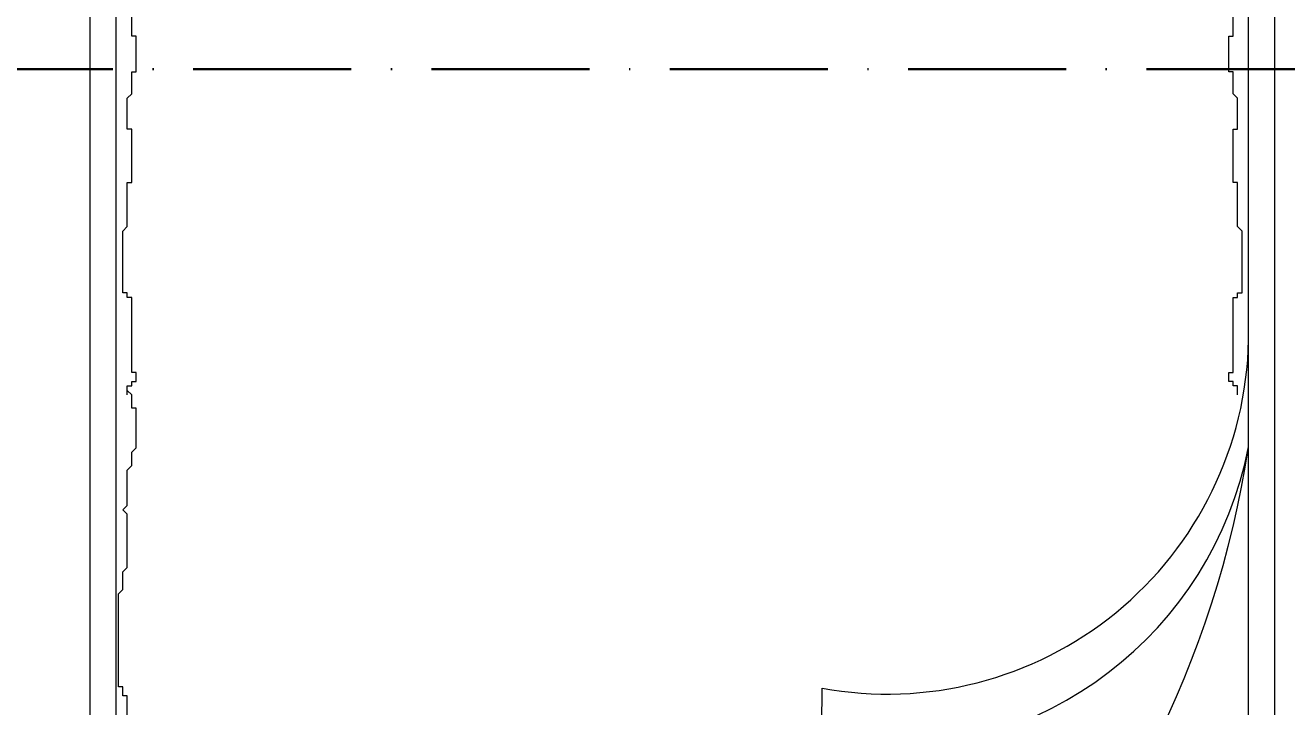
# Model space of a CAD drawing. Extents: x 775040 to 808375, y 4159409 to 4163651.
# Drawn here: x 784403.3 to 784499.1, y 4161875.2 to 4161926.9 of the extents above; entities that cross this region are included whole.
import ezdxf

# ---------------------------------------------------------------- set-up
doc = ezdxf.new("R2010")
doc.units = 0
doc.header["$MEASUREMENT"] = 0
doc.header["$PDMODE"] = 3
doc.linetypes.add('ACAD_ISO10W100', pattern=[18, 12, -3, 0, -3])
doc.linetypes.add('DUZ', pattern=[500, 500])
doc.layers.get('0').update_dxf_attribs({"linetype": 'DUZ'})
for name, color, linetype, lineweight in [('Z_dış ölçü', 115, 'Continuous', 25), ('Z_kesit çizgisi', 6, 'ACAD_ISO10W100', 30), ('Z_tefriş', 73, 'Continuous', 5)]:
    doc.layers.add(name, color=color, linetype=linetype, lineweight=lineweight)
doc.styles.add('OLCUIC', font='ROMANS.SHX', dxfattribs={"width": 0.5})
doc.dimstyles.new('ölçü 50', dxfattribs={"dimtxt": 12.5, "dimasz": 7, "dimexe": 5.3, "dimexo": 5, "dimgap": 2.5, "dimtad": 1, "dimdec": 0, "dimzin": 9, "dimdsep": 46, "dimtxsty": 'OLCUIC', "dimblk1": 'ARCHTICK', "dimblk2": 'ARCHTICK', "dimsah": 1, "dimcen": 0, "dimdle": 5.5, "dimadec": 0, "dimazin": 0, "dimtfac": 1, "dimtdec": 0, "dimtix": 1, "dimtofl": 0, "dimtmove": 1, "dimatfit": 3, "dimldrblk": 'ARCHTICK', "dimfxl": 0, "dimtolj": 1, "dimtzin": 0, "dimarcsym": 0})

# ---------------------------------------------------------------- blocks, each defined once
blk = doc.blocks.new('YATAK 2')
at = {"layer": 'Z_tefriş'}
for p, q in [((-8643.915, 17107.345), (-8643.915, 16917.345)), ((-8553.915, 16917.345), (-8553.915, 17107.345)), ((-8641.915, 17095.345), (-8641.915, 16929.345)), ((-8555.915, 17095.345), (-8555.915, 16929.345)), ((-8556.753, 17061.784), (-8556.753, 17060.104)), ((-8556.753, 17060.104), (-8556.416, 17060.104)), ((-8556.416, 17060.104), (-8556.416, 17059.432)), ((-8556.416, 17059.432), (-8556.08, 17059.432)), ((-8556.08, 17059.432), (-8556.08, 17052.375)), ((-8556.08, 17052.375), (-8556.416, 17052.039)), ((-8556.416, 17052.039), (-8556.416, 17050.694)), ((-8556.416, 17050.694), (-8556.753, 17050.358)), ((-8556.753, 17050.358), (-8556.753, 17046.326)), ((-8556.753, 17046.326), (-8556.416, 17045.99)), ((-8556.416, 17045.99), (-8556.753, 17045.654)), ((-8556.753, 17045.654), (-8556.753, 17042.965)), ((-8556.753, 17042.965), (-8557.089, 17042.629)), ((-8557.089, 17042.629), (-8557.089, 17041.621)), ((-8557.089, 17041.621), (-8557.425, 17041.285)), ((-8557.425, 17041.285), (-8557.425, 17038.26)), ((-8557.425, 17038.26), (-8557.089, 17038.26)), ((-8557.089, 17038.26), (-8557.089, 17037.252)), ((-8641.078, 17037.252), (-8641.078, 17036.58)), ((-8557.089, 17037.252), (-8556.753, 17036.916)), ((-8556.753, 17037.252), (-8556.753, 17036.58)), ((-8641.078, 17036.58), (-8640.741, 17036.58)), ((-8640.741, 17036.58), (-8640.741, 17036.244)), ((-8557.089, 17036.58), (-8557.089, 17036.244)), ((-8556.753, 17036.58), (-8557.089, 17036.58)), ((-8640.741, 17036.244), (-8640.405, 17036.244)), ((-8640.405, 17035.572), (-8640.741, 17035.572)), ((-8640.741, 17035.572), (-8640.741, 17029.859)), ((-8640.405, 17036.244), (-8640.405, 17035.572)), ((-8557.425, 17036.244), (-8557.425, 17035.572)), ((-8557.089, 17036.244), (-8557.425, 17036.244)), ((-8557.425, 17035.572), (-8557.089, 17035.572)), ((-8557.089, 17035.572), (-8557.089, 17029.859)), ((-8640.741, 17029.859), (-8641.078, 17029.859)), ((-8641.078, 17029.859), (-8641.078, 17029.523)), ((-8557.089, 17029.859), (-8556.753, 17029.859)), ((-8556.753, 17029.859), (-8556.753, 17029.523)), ((-8641.078, 17029.523), (-8641.414, 17029.523)), ((-8641.414, 17029.523), (-8641.414, 17024.818)), ((-8556.753, 17029.523), (-8556.416, 17029.523)), ((-8556.416, 17029.523), (-8556.416, 17024.818)), ((-8641.414, 17024.818), (-8641.078, 17024.482)), ((-8556.416, 17024.818), (-8556.753, 17024.482)), ((-8641.078, 17024.482), (-8641.078, 17021.122)), ((-8556.753, 17024.482), (-8556.753, 17021.122)), ((-8641.078, 17021.122), (-8640.741, 17021.122)), ((-8640.741, 17021.122), (-8640.741, 17017.089)), ((-8557.089, 17021.122), (-8557.089, 17017.089)), ((-8556.753, 17021.122), (-8557.089, 17021.122)), ((-8640.741, 17017.089), (-8641.078, 17017.089)), ((-8641.078, 17017.089), (-8641.078, 17014.737)), ((-8557.089, 17017.089), (-8556.753, 17017.089)), ((-8556.753, 17017.089), (-8556.753, 17014.737)), ((-8641.078, 17014.737), (-8640.741, 17014.401)), ((-8640.741, 17014.401), (-8640.741, 17012.72)), ((-8556.753, 17014.737), (-8557.089, 17014.401)), ((-8557.089, 17014.401), (-8557.089, 17012.72)), ((-8640.741, 17012.72), (-8640.405, 17012.72)), ((-8640.405, 17012.72), (-8640.405, 17010.032)), ((-8557.425, 17012.72), (-8557.425, 17010.032)), ((-8557.089, 17012.72), (-8557.425, 17012.72)), ((-8640.405, 17010.032), (-8640.741, 17010.032)), ((-8640.741, 17010.032), (-8640.741, 17008.352)), ((-8557.425, 17010.032), (-8557.089, 17010.032)), ((-8557.089, 17010.032), (-8557.089, 17008.352))]:
    blk.add_line(p, q, dxfattribs=at)
for centre, radius, start, end in [((-8565.816, 17029.467), 77, 99.79451, 171.22544), ((-8560.336, 17059.804), 49.185, 112.19421, 180.31984), ((-8613.932, 17035.686), 28.524, 85.94663, 168.82682), ((-8614.472, 17032.531), 27.449, 79.6059, 178.81526)]:
    blk.add_arc(centre, radius, start, end, dxfattribs=at)
blk = doc.blocks.new('_ARCHTICK')
at = {"color": 0, "linetype": 'ByBlock', "const_width": 0.15}
blk.add_lwpolyline([(-0.5, -0.5), (0.5, 0.5)], dxfattribs=at)
blk = doc.blocks.new('*D352')
at = {"layer": 'Defpoints', "color": 0, "linetype": 'Continuous', "transparency": 16777216}
for p in [(783912.643, 4161993.631), (784160.775, 4161993.631), (785220.784, 4161803.755)]:
    blk.add_point(p, dxfattribs=at)
at = {"layer": 'Z_dış ölçü', "color": 0, "linetype": 'Continuous', "lineweight": -2, "transparency": 16777216}
for p, q in [((783912.643, 4161798.255), (783912.643, 4161999.131)), ((783920.643, 4161993.631), (783907.343, 4161993.631)), ((783920.643, 4161803.755), (783907.343, 4161803.755))]:
    blk.add_line(p, q, dxfattribs=at)
at = {"layer": 'Z_dış ölçü', "color": 0, "linetype": 'Continuous', "lineweight": -2, "transparency": 16777216, "xscale": 7, "yscale": 7, "zscale": 7}
for p, rotation in [((783912.643, 4161993.631), 90), ((783912.643, 4161803.755), 270)]:
    blk.add_blockref('_ARCHTICK', p, dxfattribs=dict(at, rotation=rotation))
at = {"layer": 'Z_dış ölçü', "color": 0, "linetype": 'Continuous', "transparency": 16777216, "insert": (783903.893, 4161898.693), "char_height": 12.5, "attachment_point": 5, "rotation": 90, "style": 'OLCUIC'}
blk.add_mtext('\\A1;190', dxfattribs=at)

msp = doc.modelspace()

# ---------------------------------------------------------------- linework, layer by layer
at = {"layer": 'Z_kesit çizgisi'}
msp.add_line((783601.544, 4161923.567), (786559.028, 4161923.567), dxfattribs=at)

# ---------------------------------------------------------------- block references
at = {"layer": 'Z_tefriş', "rotation": 180}
msp.add_blockref('YATAK 2', (775854.288, 4178936.099), dxfattribs=at)

# ---------------------------------------------------------------- dimensions: what is measured, and where the dimension line sits
at = {"layer": 'Z_dış ölçü', "linetype": 'Continuous'}
dim = msp.add_linear_dim(base=(783912.643, 4161993.631), p1=(785220.784, 4161803.755), p2=(784160.775, 4161993.631), angle=90, dimstyle='ölçü 50', override={"dimfxl": 8}, dxfattribs=at)
dim.commit()
dim.dimension.update_dxf_attribs({"geometry": '*D352', "text_midpoint": (783903.893, 4161898.693)})

doc.saveas('drawing.dxf')
